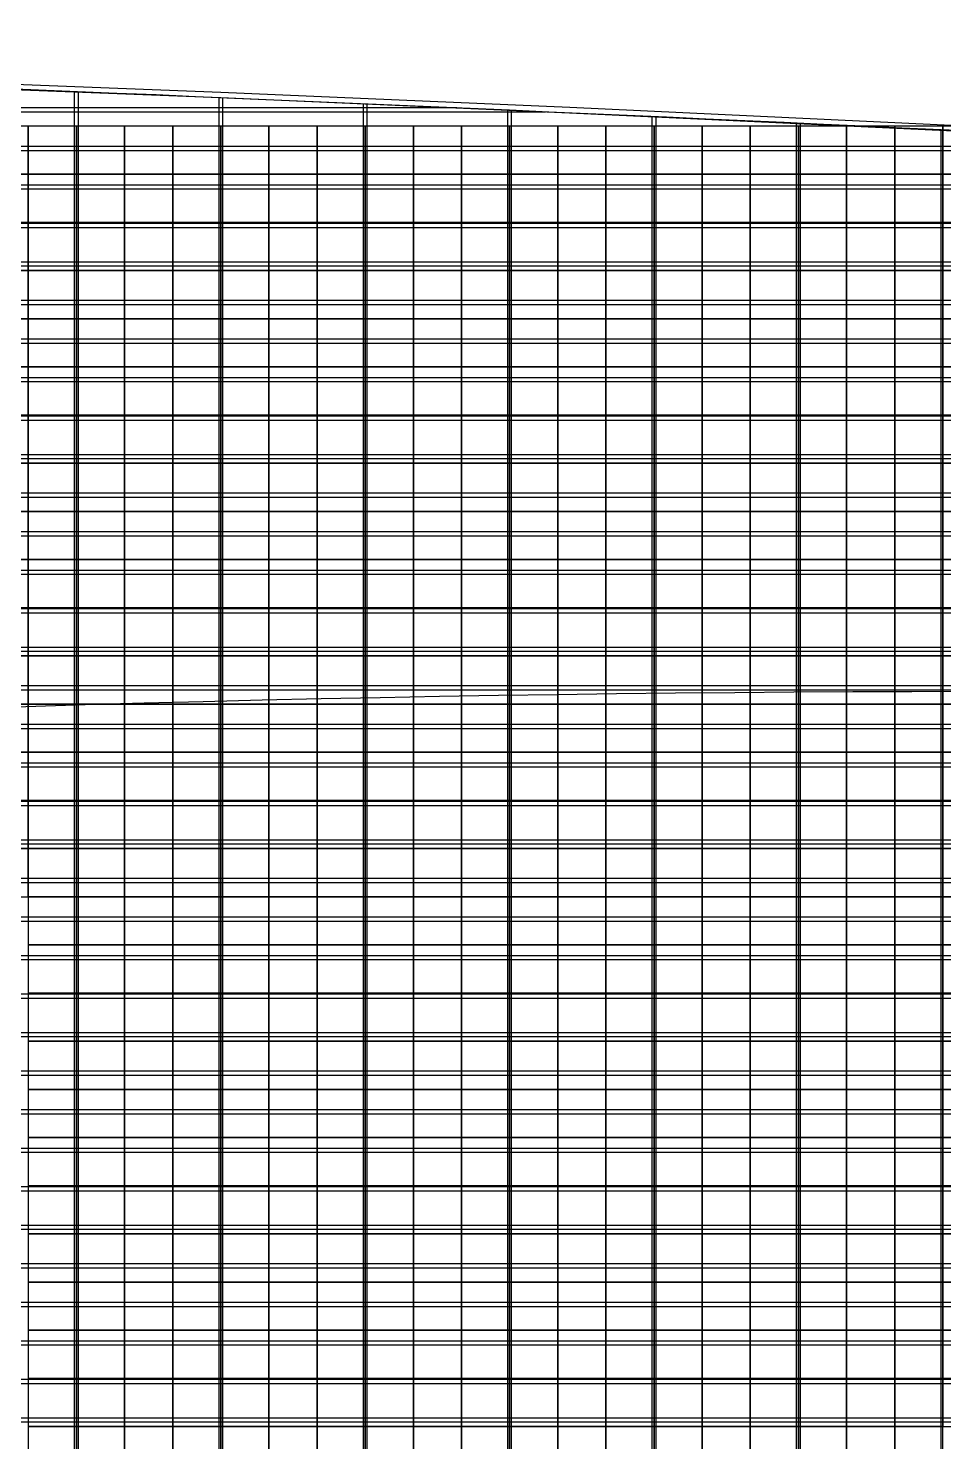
# Model space of a CAD drawing. Extents: x -31693 to 409283, y -98233 to 151957.
# Drawn here: x 26045 to 35554, y 107559 to 122231 of the extents above; entities that cross this region are included whole.
import ezdxf

# ---------------------------------------------------------------- set-up
doc = ezdxf.new("R2010")
doc.units = 0
doc.header["$LTSCALE"] = 1000
doc.header["$MEASUREMENT"] = 0
for name, color, linetype in [('500浮箱', 162, 'Continuous'), ('A-G-VISIBLE', 9, 'Continuous'), ('主龙骨', 4, 'Continuous'), ('边梁（14a槽钢', 3, 'Continuous'), ('龙骨', 10, 'Continuous')]:
    doc.layers.add(name, color=color, linetype=linetype)

# ---------------------------------------------------------------- blocks, each defined once
blk = doc.blocks.new('dasd')
at = {"layer": 'A-G-VISIBLE', "linetype": 'Continuous'}
for centre, radius, start, end in [((-132956.57, 40049.815), 2125.668, 86.604438, 88.01257), ((-132810.855, 41649.249), 512.294, 92.25539, 96.50024)]:
    blk.add_arc(centre, radius, start, end, dxfattribs=at)

msp = doc.modelspace()

# ---------------------------------------------------------------- linework, layer by layer
at = {"layer": '500浮箱', "elevation": 2850}
for points in [[(25545, 120716), (26045, 120716), (26045, 121216), (25545, 121216)], [(26045, 120716), (26545, 120716), (26545, 121216), (26045, 121216)], [(26545, 120716), (27045, 120716), (27045, 121216), (26545, 121216)], [(27045, 120716), (27545, 120716), (27545, 121216), (27045, 121216)], [(27545, 120716), (28045, 120716), (28045, 121216), (27545, 121216)], [(28045, 120716), (28545, 120716), (28545, 121216), (28045, 121216)], [(28545, 120716), (29045, 120716), (29045, 121216), (28545, 121216)], [(29045, 120716), (29545, 120716), (29545, 121216), (29045, 121216)], [(29545, 120716), (30045, 120716), (30045, 121216), (29545, 121216)], [(30045, 120716), (30545, 120716), (30545, 121216), (30045, 121216)], [(30545, 120716), (31045, 120716), (31045, 121216), (30545, 121216)], [(31045, 120716), (31545, 120716), (31545, 121216), (31045, 121216)], [(31545, 120716), (32045, 120716), (32045, 121216), (31545, 121216)], [(32045, 120716), (32545, 120716), (32545, 121216), (32045, 121216)], [(32545, 120716), (33045, 120716), (33045, 121216), (32545, 121216)], [(33045, 120716), (33545, 120716), (33545, 121216), (33045, 121216)], [(33545, 120716), (34045, 120716), (34045, 121216), (33545, 121216)], [(34045, 120716), (34545, 120716), (34545, 121216), (34045, 121216)], [(34545, 120716), (35045, 120716), (35045, 121216), (34545, 121216)], [(35045, 120716), (35545, 120716), (35545, 121216), (35045, 121216)], [(35545, 120716), (36045, 120716), (36045, 121216), (35545, 121216)], [(25545, 120216), (26045, 120216), (26045, 120716), (25545, 120716)], [(26045, 120216), (26545, 120216), (26545, 120716), (26045, 120716)], [(26545, 120216), (27045, 120216), (27045, 120716), (26545, 120716)], [(27045, 120216), (27545, 120216), (27545, 120716), (27045, 120716)], [(27545, 120216), (28045, 120216), (28045, 120716), (27545, 120716)], [(28045, 120216), (28545, 120216), (28545, 120716), (28045, 120716)], [(28545, 120216), (29045, 120216), (29045, 120716), (28545, 120716)], [(29045, 120216), (29545, 120216), (29545, 120716), (29045, 120716)], [(29545, 120216), (30045, 120216), (30045, 120716), (29545, 120716)], [(30045, 120216), (30545, 120216), (30545, 120716), (30045, 120716)], [(30545, 120216), (31045, 120216), (31045, 120716), (30545, 120716)], [(31045, 120216), (31545, 120216), (31545, 120716), (31045, 120716)], [(31545, 120216), (32045, 120216), (32045, 120716), (31545, 120716)], [(32045, 120216), (32545, 120216), (32545, 120716), (32045, 120716)], [(32545, 120216), (33045, 120216), (33045, 120716), (32545, 120716)], [(33045, 120216), (33545, 120216), (33545, 120716), (33045, 120716)], [(33545, 120216), (34045, 120216), (34045, 120716), (33545, 120716)], [(34045, 120216), (34545, 120216), (34545, 120716), (34045, 120716)], [(34545, 120216), (35045, 120216), (35045, 120716), (34545, 120716)], [(35045, 120216), (35545, 120216), (35545, 120716), (35045, 120716)], [(35545, 120216), (36045, 120216), (36045, 120716), (35545, 120716)], [(25545, 119716), (26045, 119716), (26045, 120216), (25545, 120216)], [(26045, 119716), (26545, 119716), (26545, 120216), (26045, 120216)], [(26545, 119716), (27045, 119716), (27045, 120216), (26545, 120216)], [(27045, 119716), (27545, 119716), (27545, 120216), (27045, 120216)], [(27545, 119716), (28045, 119716), (28045, 120216), (27545, 120216)], [(28045, 119716), (28545, 119716), (28545, 120216), (28045, 120216)], [(28545, 119716), (29045, 119716), (29045, 120216), (28545, 120216)], [(29045, 119716), (29545, 119716), (29545, 120216), (29045, 120216)], [(29545, 119716), (30045, 119716), (30045, 120216), (29545, 120216)], [(30045, 119716), (30545, 119716), (30545, 120216), (30045, 120216)], [(30545, 119716), (31045, 119716), (31045, 120216), (30545, 120216)], [(31045, 119716), (31545, 119716), (31545, 120216), (31045, 120216)], [(31545, 119716), (32045, 119716), (32045, 120216), (31545, 120216)], [(32045, 119716), (32545, 119716), (32545, 120216), (32045, 120216)], [(32545, 119716), (33045, 119716), (33045, 120216), (32545, 120216)], [(33045, 119716), (33545, 119716), (33545, 120216), (33045, 120216)], [(33545, 119716), (34045, 119716), (34045, 120216), (33545, 120216)], [(34045, 119716), (34545, 119716), (34545, 120216), (34045, 120216)], [(34545, 119716), (35045, 119716), (35045, 120216), (34545, 120216)], [(35045, 119716), (35545, 119716), (35545, 120216), (35045, 120216)], [(35545, 119716), (36045, 119716), (36045, 120216), (35545, 120216)], [(25545, 119216), (26045, 119216), (26045, 119716), (25545, 119716)], [(26045, 119216), (26545, 119216), (26545, 119716), (26045, 119716)], [(26545, 119216), (27045, 119216), (27045, 119716), (26545, 119716)], [(27045, 119216), (27545, 119216), (27545, 119716), (27045, 119716)], [(27545, 119216), (28045, 119216), (28045, 119716), (27545, 119716)], [(28045, 119216), (28545, 119216), (28545, 119716), (28045, 119716)], [(28545, 119216), (29045, 119216), (29045, 119716), (28545, 119716)], [(29045, 119216), (29545, 119216), (29545, 119716), (29045, 119716)], [(29545, 119216), (30045, 119216), (30045, 119716), (29545, 119716)], [(30045, 119216), (30545, 119216), (30545, 119716), (30045, 119716)], [(30545, 119216), (31045, 119216), (31045, 119716), (30545, 119716)], [(31045, 119216), (31545, 119216), (31545, 119716), (31045, 119716)], [(31545, 119216), (32045, 119216), (32045, 119716), (31545, 119716)], [(32045, 119216), (32545, 119216), (32545, 119716), (32045, 119716)], [(32545, 119216), (33045, 119216), (33045, 119716), (32545, 119716)], [(33045, 119216), (33545, 119216), (33545, 119716), (33045, 119716)], [(33545, 119216), (34045, 119216), (34045, 119716), (33545, 119716)], [(34045, 119216), (34545, 119216), (34545, 119716), (34045, 119716)], [(34545, 119216), (35045, 119216), (35045, 119716), (34545, 119716)], [(35045, 119216), (35545, 119216), (35545, 119716), (35045, 119716)], [(35545, 119216), (36045, 119216), (36045, 119716), (35545, 119716)], [(25545, 118716), (26045, 118716), (26045, 119216), (25545, 119216)], [(26045, 118716), (26545, 118716), (26545, 119216), (26045, 119216)], [(26545, 118716), (27045, 118716), (27045, 119216), (26545, 119216)], [(27045, 118716), (27545, 118716), (27545, 119216), (27045, 119216)], [(27545, 118716), (28045, 118716), (28045, 119216), (27545, 119216)], [(28045, 118716), (28545, 118716), (28545, 119216), (28045, 119216)], [(28545, 118716), (29045, 118716), (29045, 119216), (28545, 119216)], [(29045, 118716), (29545, 118716), (29545, 119216), (29045, 119216)], [(29545, 118716), (30045, 118716), (30045, 119216), (29545, 119216)], [(30045, 118716), (30545, 118716), (30545, 119216), (30045, 119216)], [(30545, 118716), (31045, 118716), (31045, 119216), (30545, 119216)], [(31045, 118716), (31545, 118716), (31545, 119216), (31045, 119216)], [(31545, 118716), (32045, 118716), (32045, 119216), (31545, 119216)], [(32045, 118716), (32545, 118716), (32545, 119216), (32045, 119216)], [(32545, 118716), (33045, 118716), (33045, 119216), (32545, 119216)], [(33045, 118716), (33545, 118716), (33545, 119216), (33045, 119216)], [(33545, 118716), (34045, 118716), (34045, 119216), (33545, 119216)], [(34045, 118716), (34545, 118716), (34545, 119216), (34045, 119216)], [(34545, 118716), (35045, 118716), (35045, 119216), (34545, 119216)], [(35045, 118716), (35545, 118716), (35545, 119216), (35045, 119216)], [(35545, 118716), (36045, 118716), (36045, 119216), (35545, 119216)], [(25545, 118216), (26045, 118216), (26045, 118716), (25545, 118716)], [(26045, 118216), (26545, 118216), (26545, 118716), (26045, 118716)], [(26545, 118216), (27045, 118216), (27045, 118716), (26545, 118716)], [(27045, 118216), (27545, 118216), (27545, 118716), (27045, 118716)], [(27545, 118216), (28045, 118216), (28045, 118716), (27545, 118716)], [(28045, 118216), (28545, 118216), (28545, 118716), (28045, 118716)], [(28545, 118216), (29045, 118216), (29045, 118716), (28545, 118716)], [(29045, 118216), (29545, 118216), (29545, 118716), (29045, 118716)], [(29545, 118216), (30045, 118216), (30045, 118716), (29545, 118716)], [(30045, 118216), (30545, 118216), (30545, 118716), (30045, 118716)], [(30545, 118216), (31045, 118216), (31045, 118716), (30545, 118716)], [(31045, 118216), (31545, 118216), (31545, 118716), (31045, 118716)], [(31545, 118216), (32045, 118216), (32045, 118716), (31545, 118716)], [(32045, 118216), (32545, 118216), (32545, 118716), (32045, 118716)], [(32545, 118216), (33045, 118216), (33045, 118716), (32545, 118716)], [(33045, 118216), (33545, 118216), (33545, 118716), (33045, 118716)], [(33545, 118216), (34045, 118216), (34045, 118716), (33545, 118716)], [(34045, 118216), (34545, 118216), (34545, 118716), (34045, 118716)], [(34545, 118216), (35045, 118216), (35045, 118716), (34545, 118716)], [(35045, 118216), (35545, 118216), (35545, 118716), (35045, 118716)], [(35545, 118216), (36045, 118216), (36045, 118716), (35545, 118716)], [(25545, 117716), (26045, 117716), (26045, 118216), (25545, 118216)], [(26045, 117716), (26545, 117716), (26545, 118216), (26045, 118216)], [(26545, 117716), (27045, 117716), (27045, 118216), (26545, 118216)], [(27045, 117716), (27545, 117716), (27545, 118216), (27045, 118216)], [(27545, 117716), (28045, 117716), (28045, 118216), (27545, 118216)], [(28045, 117716), (28545, 117716), (28545, 118216), (28045, 118216)], [(28545, 117716), (29045, 117716), (29045, 118216), (28545, 118216)], [(29045, 117716), (29545, 117716), (29545, 118216), (29045, 118216)], [(29545, 117716), (30045, 117716), (30045, 118216), (29545, 118216)], [(30045, 117716), (30545, 117716), (30545, 118216), (30045, 118216)], [(30545, 117716), (31045, 117716), (31045, 118216), (30545, 118216)], [(31045, 117716), (31545, 117716), (31545, 118216), (31045, 118216)], [(31545, 117716), (32045, 117716), (32045, 118216), (31545, 118216)], [(32045, 117716), (32545, 117716), (32545, 118216), (32045, 118216)], [(32545, 117716), (33045, 117716), (33045, 118216), (32545, 118216)], [(33045, 117716), (33545, 117716), (33545, 118216), (33045, 118216)], [(33545, 117716), (34045, 117716), (34045, 118216), (33545, 118216)], [(34045, 117716), (34545, 117716), (34545, 118216), (34045, 118216)], [(34545, 117716), (35045, 117716), (35045, 118216), (34545, 118216)], [(35045, 117716), (35545, 117716), (35545, 118216), (35045, 118216)], [(35545, 117716), (36045, 117716), (36045, 118216), (35545, 118216)], [(25545, 117216), (26045, 117216), (26045, 117716), (25545, 117716)], [(26045, 117216), (26545, 117216), (26545, 117716), (26045, 117716)], [(26545, 117216), (27045, 117216), (27045, 117716), (26545, 117716)], [(27045, 117216), (27545, 117216), (27545, 117716), (27045, 117716)], [(27545, 117216), (28045, 117216), (28045, 117716), (27545, 117716)], [(28045, 117216), (28545, 117216), (28545, 117716), (28045, 117716)], [(28545, 117216), (29045, 117216), (29045, 117716), (28545, 117716)], [(29045, 117216), (29545, 117216), (29545, 117716), (29045, 117716)], [(29545, 117216), (30045, 117216), (30045, 117716), (29545, 117716)], [(30045, 117216), (30545, 117216), (30545, 117716), (30045, 117716)], [(30545, 117216), (31045, 117216), (31045, 117716), (30545, 117716)], [(31045, 117216), (31545, 117216), (31545, 117716), (31045, 117716)], [(31545, 117216), (32045, 117216), (32045, 117716), (31545, 117716)], [(32045, 117216), (32545, 117216), (32545, 117716), (32045, 117716)], [(32545, 117216), (33045, 117216), (33045, 117716), (32545, 117716)], [(33045, 117216), (33545, 117216), (33545, 117716), (33045, 117716)], [(33545, 117216), (34045, 117216), (34045, 117716), (33545, 117716)], [(34045, 117216), (34545, 117216), (34545, 117716), (34045, 117716)], [(34545, 117216), (35045, 117216), (35045, 117716), (34545, 117716)], [(35045, 117216), (35545, 117216), (35545, 117716), (35045, 117716)], [(35545, 117216), (36045, 117216), (36045, 117716), (35545, 117716)], [(25545, 116716), (26045, 116716), (26045, 117216), (25545, 117216)], [(26045, 116716), (26545, 116716), (26545, 117216), (26045, 117216)], [(26545, 116716), (27045, 116716), (27045, 117216), (26545, 117216)], [(27045, 116716), (27545, 116716), (27545, 117216), (27045, 117216)], [(27545, 116716), (28045, 116716), (28045, 117216), (27545, 117216)], [(28045, 116716), (28545, 116716), (28545, 117216), (28045, 117216)], [(28545, 116716), (29045, 116716), (29045, 117216), (28545, 117216)], [(29045, 116716), (29545, 116716), (29545, 117216), (29045, 117216)], [(29545, 116716), (30045, 116716), (30045, 117216), (29545, 117216)], [(30045, 116716), (30545, 116716), (30545, 117216), (30045, 117216)], [(30545, 116716), (31045, 116716), (31045, 117216), (30545, 117216)], [(31045, 116716), (31545, 116716), (31545, 117216), (31045, 117216)], [(31545, 116716), (32045, 116716), (32045, 117216), (31545, 117216)], [(32045, 116716), (32545, 116716), (32545, 117216), (32045, 117216)], [(32545, 116716), (33045, 116716), (33045, 117216), (32545, 117216)], [(33045, 116716), (33545, 116716), (33545, 117216), (33045, 117216)], [(33545, 116716), (34045, 116716), (34045, 117216), (33545, 117216)], [(34045, 116716), (34545, 116716), (34545, 117216), (34045, 117216)], [(34545, 116716), (35045, 116716), (35045, 117216), (34545, 117216)], [(35045, 116716), (35545, 116716), (35545, 117216), (35045, 117216)], [(35545, 116716), (36045, 116716), (36045, 117216), (35545, 117216)], [(25545, 116216), (26045, 116216), (26045, 116716), (25545, 116716)], [(26045, 116216), (26545, 116216), (26545, 116716), (26045, 116716)], [(26545, 116216), (27045, 116216), (27045, 116716), (26545, 116716)], [(27045, 116216), (27545, 116216), (27545, 116716), (27045, 116716)], [(27545, 116216), (28045, 116216), (28045, 116716), (27545, 116716)], [(28045, 116216), (28545, 116216), (28545, 116716), (28045, 116716)], [(28545, 116216), (29045, 116216), (29045, 116716), (28545, 116716)], [(29045, 116216), (29545, 116216), (29545, 116716), (29045, 116716)], [(29545, 116216), (30045, 116216), (30045, 116716), (29545, 116716)], [(30045, 116216), (30545, 116216), (30545, 116716), (30045, 116716)], [(30545, 116216), (31045, 116216), (31045, 116716), (30545, 116716)], [(31045, 116216), (31545, 116216), (31545, 116716), (31045, 116716)], [(31545, 116216), (32045, 116216), (32045, 116716), (31545, 116716)], [(32045, 116216), (32545, 116216), (32545, 116716), (32045, 116716)], [(32545, 116216), (33045, 116216), (33045, 116716), (32545, 116716)], [(33045, 116216), (33545, 116216), (33545, 116716), (33045, 116716)], [(33545, 116216), (34045, 116216), (34045, 116716), (33545, 116716)], [(34045, 116216), (34545, 116216), (34545, 116716), (34045, 116716)], [(34545, 116216), (35045, 116216), (35045, 116716), (34545, 116716)], [(35045, 116216), (35545, 116216), (35545, 116716), (35045, 116716)], [(35545, 116216), (36045, 116216), (36045, 116716), (35545, 116716)], [(25545, 115716), (26045, 115716), (26045, 116216), (25545, 116216)], [(26045, 115716), (26545, 115716), (26545, 116216), (26045, 116216)], [(26545, 115716), (27045, 115716), (27045, 116216), (26545, 116216)], [(27045, 115716), (27545, 115716), (27545, 116216), (27045, 116216)], [(27545, 115716), (28045, 115716), (28045, 116216), (27545, 116216)], [(28045, 115716), (28545, 115716), (28545, 116216), (28045, 116216)], [(28545, 115716), (29045, 115716), (29045, 116216), (28545, 116216)], [(29045, 115716), (29545, 115716), (29545, 116216), (29045, 116216)], [(29545, 115716), (30045, 115716), (30045, 116216), (29545, 116216)], [(30045, 115716), (30545, 115716), (30545, 116216), (30045, 116216)], [(30545, 115716), (31045, 115716), (31045, 116216), (30545, 116216)], [(31045, 115716), (31545, 115716), (31545, 116216), (31045, 116216)], [(31545, 115716), (32045, 115716), (32045, 116216), (31545, 116216)], [(32045, 115716), (32545, 115716), (32545, 116216), (32045, 116216)], [(32545, 115716), (33045, 115716), (33045, 116216), (32545, 116216)], [(33045, 115716), (33545, 115716), (33545, 116216), (33045, 116216)], [(33545, 115716), (34045, 115716), (34045, 116216), (33545, 116216)], [(34045, 115716), (34545, 115716), (34545, 116216), (34045, 116216)], [(34545, 115716), (35045, 115716), (35045, 116216), (34545, 116216)], [(35045, 115716), (35545, 115716), (35545, 116216), (35045, 116216)], [(35545, 115716), (36045, 115716), (36045, 116216), (35545, 116216)], [(25545, 115216), (26045, 115216), (26045, 115716), (25545, 115716)], [(26045, 115216), (26545, 115216), (26545, 115716), (26045, 115716)], [(26545, 115216), (27045, 115216), (27045, 115716), (26545, 115716)], [(27045, 115216), (27545, 115216), (27545, 115716), (27045, 115716)], [(27545, 115216), (28045, 115216), (28045, 115716), (27545, 115716)], [(28045, 115216), (28545, 115216), (28545, 115716), (28045, 115716)], [(28545, 115216), (29045, 115216), (29045, 115716), (28545, 115716)], [(29045, 115216), (29545, 115216), (29545, 115716), (29045, 115716)], [(29545, 115216), (30045, 115216), (30045, 115716), (29545, 115716)], [(30045, 115216), (30545, 115216), (30545, 115716), (30045, 115716)], [(30545, 115216), (31045, 115216), (31045, 115716), (30545, 115716)], [(31045, 115216), (31545, 115216), (31545, 115716), (31045, 115716)], [(31545, 115216), (32045, 115216), (32045, 115716), (31545, 115716)], [(32045, 115216), (32545, 115216), (32545, 115716), (32045, 115716)], [(32545, 115216), (33045, 115216), (33045, 115716), (32545, 115716)], [(33045, 115216), (33545, 115216), (33545, 115716), (33045, 115716)], [(33545, 115216), (34045, 115216), (34045, 115716), (33545, 115716)], [(34045, 115216), (34545, 115216), (34545, 115716), (34045, 115716)], [(34545, 115216), (35045, 115216), (35045, 115716), (34545, 115716)], [(35045, 115216), (35545, 115216), (35545, 115716), (35045, 115716)], [(35545, 115216), (36045, 115216), (36045, 115716), (35545, 115716)], [(25545, 114716), (26045, 114716), (26045, 115216), (25545, 115216)], [(26045, 114716), (26545, 114716), (26545, 115216), (26045, 115216)], [(26545, 114716), (27045, 114716), (27045, 115216), (26545, 115216)], [(27045, 114716), (27545, 114716), (27545, 115216), (27045, 115216)], [(27545, 114716), (28045, 114716), (28045, 115216), (27545, 115216)], [(28045, 114716), (28545, 114716), (28545, 115216), (28045, 115216)], [(28545, 114716), (29045, 114716), (29045, 115216), (28545, 115216)], [(29045, 114716), (29545, 114716), (29545, 115216), (29045, 115216)], [(29545, 114716), (30045, 114716), (30045, 115216), (29545, 115216)], [(30045, 114716), (30545, 114716), (30545, 115216), (30045, 115216)], [(30545, 114716), (31045, 114716), (31045, 115216), (30545, 115216)], [(31045, 114716), (31545, 114716), (31545, 115216), (31045, 115216)], [(31545, 114716), (32045, 114716), (32045, 115216), (31545, 115216)], [(32045, 114716), (32545, 114716), (32545, 115216), (32045, 115216)], [(32545, 114716), (33045, 114716), (33045, 115216), (32545, 115216)], [(33045, 114716), (33545, 114716), (33545, 115216), (33045, 115216)], [(33545, 114716), (34045, 114716), (34045, 115216), (33545, 115216)], [(34045, 114716), (34545, 114716), (34545, 115216), (34045, 115216)], [(34545, 114716), (35045, 114716), (35045, 115216), (34545, 115216)], [(35045, 114716), (35545, 114716), (35545, 115216), (35045, 115216)], [(35545, 114716), (36045, 114716), (36045, 115216), (35545, 115216)], [(25545, 114216), (26045, 114216), (26045, 114716), (25545, 114716)], [(26045, 114216), (26545, 114216), (26545, 114716), (26045, 114716)], [(26545, 114216), (27045, 114216), (27045, 114716), (26545, 114716)], [(27045, 114216), (27545, 114216), (27545, 114716), (27045, 114716)], [(27545, 114216), (28045, 114216), (28045, 114716), (27545, 114716)], [(28045, 114216), (28545, 114216), (28545, 114716), (28045, 114716)], [(28545, 114216), (29045, 114216), (29045, 114716), (28545, 114716)], [(29045, 114216), (29545, 114216), (29545, 114716), (29045, 114716)], [(29545, 114216), (30045, 114216), (30045, 114716), (29545, 114716)], [(30045, 114216), (30545, 114216), (30545, 114716), (30045, 114716)], [(30545, 114216), (31045, 114216), (31045, 114716), (30545, 114716)], [(31045, 114216), (31545, 114216), (31545, 114716), (31045, 114716)], [(31545, 114216), (32045, 114216), (32045, 114716), (31545, 114716)], [(32045, 114216), (32545, 114216), (32545, 114716), (32045, 114716)], [(32545, 114216), (33045, 114216), (33045, 114716), (32545, 114716)], [(33045, 114216), (33545, 114216), (33545, 114716), (33045, 114716)], [(33545, 114216), (34045, 114216), (34045, 114716), (33545, 114716)], [(34045, 114216), (34545, 114216), (34545, 114716), (34045, 114716)], [(34545, 114216), (35045, 114216), (35045, 114716), (34545, 114716)], [(35045, 114216), (35545, 114216), (35545, 114716), (35045, 114716)], [(35545, 114216), (36045, 114216), (36045, 114716), (35545, 114716)], [(25545, 113716), (26045, 113716), (26045, 114216), (25545, 114216)], [(26045, 113716), (26545, 113716), (26545, 114216), (26045, 114216)], [(26545, 113716), (27045, 113716), (27045, 114216), (26545, 114216)], [(27045, 113716), (27545, 113716), (27545, 114216), (27045, 114216)], [(27545, 113716), (28045, 113716), (28045, 114216), (27545, 114216)], [(28045, 113716), (28545, 113716), (28545, 114216), (28045, 114216)], [(28545, 113716), (29045, 113716), (29045, 114216), (28545, 114216)], [(29045, 113716), (29545, 113716), (29545, 114216), (29045, 114216)], [(29545, 113716), (30045, 113716), (30045, 114216), (29545, 114216)], [(30045, 113716), (30545, 113716), (30545, 114216), (30045, 114216)], [(30545, 113716), (31045, 113716), (31045, 114216), (30545, 114216)], [(31045, 113716), (31545, 113716), (31545, 114216), (31045, 114216)], [(31545, 113716), (32045, 113716), (32045, 114216), (31545, 114216)], [(32045, 113716), (32545, 113716), (32545, 114216), (32045, 114216)], [(32545, 113716), (33045, 113716), (33045, 114216), (32545, 114216)], [(33045, 113716), (33545, 113716), (33545, 114216), (33045, 114216)], [(33545, 113716), (34045, 113716), (34045, 114216), (33545, 114216)], [(34045, 113716), (34545, 113716), (34545, 114216), (34045, 114216)], [(34545, 113716), (35045, 113716), (35045, 114216), (34545, 114216)], [(35045, 113716), (35545, 113716), (35545, 114216), (35045, 114216)], [(35545, 113716), (36045, 113716), (36045, 114216), (35545, 114216)], [(25545, 113216), (26045, 113216), (26045, 113716), (25545, 113716)], [(26045, 113216), (26545, 113216), (26545, 113716), (26045, 113716)], [(26545, 113216), (27045, 113216), (27045, 113716), (26545, 113716)], [(27045, 113216), (27545, 113216), (27545, 113716), (27045, 113716)], [(27545, 113216), (28045, 113216), (28045, 113716), (27545, 113716)], [(28045, 113216), (28545, 113216), (28545, 113716), (28045, 113716)], [(28545, 113216), (29045, 113216), (29045, 113716), (28545, 113716)], [(29045, 113216), (29545, 113216), (29545, 113716), (29045, 113716)], [(29545, 113216), (30045, 113216), (30045, 113716), (29545, 113716)], [(30045, 113216), (30545, 113216), (30545, 113716), (30045, 113716)], [(30545, 113216), (31045, 113216), (31045, 113716), (30545, 113716)], [(31045, 113216), (31545, 113216), (31545, 113716), (31045, 113716)], [(31545, 113216), (32045, 113216), (32045, 113716), (31545, 113716)], [(32045, 113216), (32545, 113216), (32545, 113716), (32045, 113716)], [(32545, 113216), (33045, 113216), (33045, 113716), (32545, 113716)], [(33045, 113216), (33545, 113216), (33545, 113716), (33045, 113716)], [(33545, 113216), (34045, 113216), (34045, 113716), (33545, 113716)], [(34045, 113216), (34545, 113216), (34545, 113716), (34045, 113716)], [(34545, 113216), (35045, 113216), (35045, 113716), (34545, 113716)], [(35045, 113216), (35545, 113216), (35545, 113716), (35045, 113716)], [(35545, 113216), (36045, 113216), (36045, 113716), (35545, 113716)], [(26045, 112716), (26545, 112716), (26545, 113216), (26045, 113216)], [(26545, 112716), (27045, 112716), (27045, 113216), (26545, 113216)], [(27045, 112716), (27545, 112716), (27545, 113216), (27045, 113216)], [(27545, 112716), (28045, 112716), (28045, 113216), (27545, 113216)], [(28045, 112716), (28545, 112716), (28545, 113216), (28045, 113216)], [(28545, 112716), (29045, 112716), (29045, 113216), (28545, 113216)], [(29045, 112716), (29545, 112716), (29545, 113216), (29045, 113216)], [(29545, 112716), (30045, 112716), (30045, 113216), (29545, 113216)], [(30045, 112716), (30545, 112716), (30545, 113216), (30045, 113216)], [(30545, 112716), (31045, 112716), (31045, 113216), (30545, 113216)], [(31045, 112716), (31545, 112716), (31545, 113216), (31045, 113216)], [(31545, 112716), (32045, 112716), (32045, 113216), (31545, 113216)], [(32045, 112716), (32545, 112716), (32545, 113216), (32045, 113216)], [(32545, 112716), (33045, 112716), (33045, 113216), (32545, 113216)], [(33045, 112716), (33545, 112716), (33545, 113216), (33045, 113216)], [(33545, 112716), (34045, 112716), (34045, 113216), (33545, 113216)], [(34045, 112716), (34545, 112716), (34545, 113216), (34045, 113216)], [(34545, 112716), (35045, 112716), (35045, 113216), (34545, 113216)], [(35045, 112716), (35545, 112716), (35545, 113216), (35045, 113216)], [(35545, 112716), (36045, 112716), (36045, 113216), (35545, 113216)], [(26045, 112216), (26545, 112216), (26545, 112716), (26045, 112716)], [(26545, 112216), (27045, 112216), (27045, 112716), (26545, 112716)], [(27045, 112216), (27545, 112216), (27545, 112716), (27045, 112716)], [(27545, 112216), (28045, 112216), (28045, 112716), (27545, 112716)], [(28045, 112216), (28545, 112216), (28545, 112716), (28045, 112716)], [(28545, 112216), (29045, 112216), (29045, 112716), (28545, 112716)], [(29045, 112216), (29545, 112216), (29545, 112716), (29045, 112716)], [(29545, 112216), (30045, 112216), (30045, 112716), (29545, 112716)], [(30045, 112216), (30545, 112216), (30545, 112716), (30045, 112716)], [(30545, 112216), (31045, 112216), (31045, 112716), (30545, 112716)], [(31045, 112216), (31545, 112216), (31545, 112716), (31045, 112716)], [(31545, 112216), (32045, 112216), (32045, 112716), (31545, 112716)], [(32045, 112216), (32545, 112216), (32545, 112716), (32045, 112716)], [(32545, 112216), (33045, 112216), (33045, 112716), (32545, 112716)], [(33045, 112216), (33545, 112216), (33545, 112716), (33045, 112716)], [(33545, 112216), (34045, 112216), (34045, 112716), (33545, 112716)], [(34045, 112216), (34545, 112216), (34545, 112716), (34045, 112716)], [(34545, 112216), (35045, 112216), (35045, 112716), (34545, 112716)], [(35045, 112216), (35545, 112216), (35545, 112716), (35045, 112716)], [(35545, 112216), (36045, 112216), (36045, 112716), (35545, 112716)], [(26045, 111716), (26545, 111716), (26545, 112216), (26045, 112216)], [(26545, 111716), (27045, 111716), (27045, 112216), (26545, 112216)], [(27045, 111716), (27545, 111716), (27545, 112216), (27045, 112216)], [(27545, 111716), (28045, 111716), (28045, 112216), (27545, 112216)], [(28045, 111716), (28545, 111716), (28545, 112216), (28045, 112216)], [(28545, 111716), (29045, 111716), (29045, 112216), (28545, 112216)], [(29045, 111716), (29545, 111716), (29545, 112216), (29045, 112216)], [(29545, 111716), (30045, 111716), (30045, 112216), (29545, 112216)], [(30045, 111716), (30545, 111716), (30545, 112216), (30045, 112216)], [(30545, 111716), (31045, 111716), (31045, 112216), (30545, 112216)], [(31045, 111716), (31545, 111716), (31545, 112216), (31045, 112216)], [(31545, 111716), (32045, 111716), (32045, 112216), (31545, 112216)], [(32045, 111716), (32545, 111716), (32545, 112216), (32045, 112216)], [(32545, 111716), (33045, 111716), (33045, 112216), (32545, 112216)], [(33045, 111716), (33545, 111716), (33545, 112216), (33045, 112216)], [(33545, 111716), (34045, 111716), (34045, 112216), (33545, 112216)], [(34045, 111716), (34545, 111716), (34545, 112216), (34045, 112216)], [(34545, 111716), (35045, 111716), (35045, 112216), (34545, 112216)], [(35045, 111716), (35545, 111716), (35545, 112216), (35045, 112216)], [(35545, 111716), (36045, 111716), (36045, 112216), (35545, 112216)], [(26045, 111216), (26545, 111216), (26545, 111716), (26045, 111716)], [(26545, 111216), (27045, 111216), (27045, 111716), (26545, 111716)], [(27045, 111216), (27545, 111216), (27545, 111716), (27045, 111716)], [(27545, 111216), (28045, 111216), (28045, 111716), (27545, 111716)], [(28045, 111216), (28545, 111216), (28545, 111716), (28045, 111716)], [(28545, 111216), (29045, 111216), (29045, 111716), (28545, 111716)], [(29045, 111216), (29545, 111216), (29545, 111716), (29045, 111716)], [(29545, 111216), (30045, 111216), (30045, 111716), (29545, 111716)], [(30045, 111216), (30545, 111216), (30545, 111716), (30045, 111716)], [(30545, 111216), (31045, 111216), (31045, 111716), (30545, 111716)], [(31045, 111216), (31545, 111216), (31545, 111716), (31045, 111716)], [(31545, 111216), (32045, 111216), (32045, 111716), (31545, 111716)], [(32045, 111216), (32545, 111216), (32545, 111716), (32045, 111716)], [(32545, 111216), (33045, 111216), (33045, 111716), (32545, 111716)], [(33045, 111216), (33545, 111216), (33545, 111716), (33045, 111716)], [(33545, 111216), (34045, 111216), (34045, 111716), (33545, 111716)], [(34045, 111216), (34545, 111216), (34545, 111716), (34045, 111716)], [(34545, 111216), (35045, 111216), (35045, 111716), (34545, 111716)], [(35045, 111216), (35545, 111216), (35545, 111716), (35045, 111716)], [(35545, 111216), (36045, 111216), (36045, 111716), (35545, 111716)], [(26045, 110716), (26545, 110716), (26545, 111216), (26045, 111216)], [(26545, 110716), (27045, 110716), (27045, 111216), (26545, 111216)], [(27045, 110716), (27545, 110716), (27545, 111216), (27045, 111216)], [(27545, 110716), (28045, 110716), (28045, 111216), (27545, 111216)], [(28045, 110716), (28545, 110716), (28545, 111216), (28045, 111216)], [(28545, 110716), (29045, 110716), (29045, 111216), (28545, 111216)], [(29045, 110716), (29545, 110716), (29545, 111216), (29045, 111216)], [(29545, 110716), (30045, 110716), (30045, 111216), (29545, 111216)], [(30045, 110716), (30545, 110716), (30545, 111216), (30045, 111216)], [(30545, 110716), (31045, 110716), (31045, 111216), (30545, 111216)], [(31045, 110716), (31545, 110716), (31545, 111216), (31045, 111216)], [(31545, 110716), (32045, 110716), (32045, 111216), (31545, 111216)], [(32045, 110716), (32545, 110716), (32545, 111216), (32045, 111216)], [(32545, 110716), (33045, 110716), (33045, 111216), (32545, 111216)], [(33045, 110716), (33545, 110716), (33545, 111216), (33045, 111216)], [(33545, 110716), (34045, 110716), (34045, 111216), (33545, 111216)], [(34045, 110716), (34545, 110716), (34545, 111216), (34045, 111216)], [(34545, 110716), (35045, 110716), (35045, 111216), (34545, 111216)], [(35045, 110716), (35545, 110716), (35545, 111216), (35045, 111216)], [(35545, 110716), (36045, 110716), (36045, 111216), (35545, 111216)], [(26045, 110216), (26545, 110216), (26545, 110716), (26045, 110716)], [(26545, 110216), (27045, 110216), (27045, 110716), (26545, 110716)], [(27045, 110216), (27545, 110216), (27545, 110716), (27045, 110716)], [(27545, 110216), (28045, 110216), (28045, 110716), (27545, 110716)], [(28045, 110216), (28545, 110216), (28545, 110716), (28045, 110716)], [(28545, 110216), (29045, 110216), (29045, 110716), (28545, 110716)], [(29045, 110216), (29545, 110216), (29545, 110716), (29045, 110716)], [(29545, 110216), (30045, 110216), (30045, 110716), (29545, 110716)], [(30045, 110216), (30545, 110216), (30545, 110716), (30045, 110716)], [(30545, 110216), (31045, 110216), (31045, 110716), (30545, 110716)], [(31045, 110216), (31545, 110216), (31545, 110716), (31045, 110716)], [(31545, 110216), (32045, 110216), (32045, 110716), (31545, 110716)], [(32045, 110216), (32545, 110216), (32545, 110716), (32045, 110716)], [(32545, 110216), (33045, 110216), (33045, 110716), (32545, 110716)], [(33045, 110216), (33545, 110216), (33545, 110716), (33045, 110716)], [(33545, 110216), (34045, 110216), (34045, 110716), (33545, 110716)], [(34045, 110216), (34545, 110216), (34545, 110716), (34045, 110716)], [(34545, 110216), (35045, 110216), (35045, 110716), (34545, 110716)], [(35045, 110216), (35545, 110216), (35545, 110716), (35045, 110716)], [(35545, 110216), (36045, 110216), (36045, 110716), (35545, 110716)], [(26045, 109716), (26545, 109716), (26545, 110216), (26045, 110216)], [(26545, 109716), (27045, 109716), (27045, 110216), (26545, 110216)], [(27045, 109716), (27545, 109716), (27545, 110216), (27045, 110216)], [(27545, 109716), (28045, 109716), (28045, 110216), (27545, 110216)], [(28045, 109716), (28545, 109716), (28545, 110216), (28045, 110216)], [(28545, 109716), (29045, 109716), (29045, 110216), (28545, 110216)], [(29045, 109716), (29545, 109716), (29545, 110216), (29045, 110216)], [(29545, 109716), (30045, 109716), (30045, 110216), (29545, 110216)], [(30045, 109716), (30545, 109716), (30545, 110216), (30045, 110216)], [(30545, 109716), (31045, 109716), (31045, 110216), (30545, 110216)], [(31045, 109716), (31545, 109716), (31545, 110216), (31045, 110216)], [(31545, 109716), (32045, 109716), (32045, 110216), (31545, 110216)], [(32045, 109716), (32545, 109716), (32545, 110216), (32045, 110216)], [(32545, 109716), (33045, 109716), (33045, 110216), (32545, 110216)], [(33045, 109716), (33545, 109716), (33545, 110216), (33045, 110216)], [(33545, 109716), (34045, 109716), (34045, 110216), (33545, 110216)], [(34045, 109716), (34545, 109716), (34545, 110216), (34045, 110216)], [(34545, 109716), (35045, 109716), (35045, 110216), (34545, 110216)], [(35045, 109716), (35545, 109716), (35545, 110216), (35045, 110216)], [(35545, 109716), (36045, 109716), (36045, 110216), (35545, 110216)], [(26045, 109216), (26545, 109216), (26545, 109716), (26045, 109716)], [(26545, 109216), (27045, 109216), (27045, 109716), (26545, 109716)], [(27045, 109216), (27545, 109216), (27545, 109716), (27045, 109716)], [(27545, 109216), (28045, 109216), (28045, 109716), (27545, 109716)], [(28045, 109216), (28545, 109216), (28545, 109716), (28045, 109716)], [(28545, 109216), (29045, 109216), (29045, 109716), (28545, 109716)], [(29045, 109216), (29545, 109216), (29545, 109716), (29045, 109716)], [(29545, 109216), (30045, 109216), (30045, 109716), (29545, 109716)], [(30045, 109216), (30545, 109216), (30545, 109716), (30045, 109716)], [(30545, 109216), (31045, 109216), (31045, 109716), (30545, 109716)], [(31045, 109216), (31545, 109216), (31545, 109716), (31045, 109716)], [(31545, 109216), (32045, 109216), (32045, 109716), (31545, 109716)], [(32045, 109216), (32545, 109216), (32545, 109716), (32045, 109716)], [(32545, 109216), (33045, 109216), (33045, 109716), (32545, 109716)], [(33045, 109216), (33545, 109216), (33545, 109716), (33045, 109716)], [(33545, 109216), (34045, 109216), (34045, 109716), (33545, 109716)], [(34045, 109216), (34545, 109216), (34545, 109716), (34045, 109716)], [(34545, 109216), (35045, 109216), (35045, 109716), (34545, 109716)], [(35045, 109216), (35545, 109216), (35545, 109716), (35045, 109716)], [(35545, 109216), (36045, 109216), (36045, 109716), (35545, 109716)], [(26045, 108716), (26545, 108716), (26545, 109216), (26045, 109216)], [(26545, 108716), (27045, 108716), (27045, 109216), (26545, 109216)], [(27045, 108716), (27545, 108716), (27545, 109216), (27045, 109216)], [(27545, 108716), (28045, 108716), (28045, 109216), (27545, 109216)], [(28045, 108716), (28545, 108716), (28545, 109216), (28045, 109216)], [(28545, 108716), (29045, 108716), (29045, 109216), (28545, 109216)], [(29045, 108716), (29545, 108716), (29545, 109216), (29045, 109216)], [(29545, 108716), (30045, 108716), (30045, 109216), (29545, 109216)], [(30045, 108716), (30545, 108716), (30545, 109216), (30045, 109216)], [(30545, 108716), (31045, 108716), (31045, 109216), (30545, 109216)], [(31045, 108716), (31545, 108716), (31545, 109216), (31045, 109216)], [(31545, 108716), (32045, 108716), (32045, 109216), (31545, 109216)], [(32045, 108716), (32545, 108716), (32545, 109216), (32045, 109216)], [(32545, 108716), (33045, 108716), (33045, 109216), (32545, 109216)], [(33045, 108716), (33545, 108716), (33545, 109216), (33045, 109216)], [(33545, 108716), (34045, 108716), (34045, 109216), (33545, 109216)], [(34045, 108716), (34545, 108716), (34545, 109216), (34045, 109216)], [(34545, 108716), (35045, 108716), (35045, 109216), (34545, 109216)], [(35045, 108716), (35545, 108716), (35545, 109216), (35045, 109216)], [(35545, 108716), (36045, 108716), (36045, 109216), (35545, 109216)], [(26045, 108216), (26545, 108216), (26545, 108716), (26045, 108716)], [(26545, 108216), (27045, 108216), (27045, 108716), (26545, 108716)], [(27045, 108216), (27545, 108216), (27545, 108716), (27045, 108716)], [(27545, 108216), (28045, 108216), (28045, 108716), (27545, 108716)], [(28045, 108216), (28545, 108216), (28545, 108716), (28045, 108716)], [(28545, 108216), (29045, 108216), (29045, 108716), (28545, 108716)], [(29045, 108216), (29545, 108216), (29545, 108716), (29045, 108716)], [(29545, 108216), (30045, 108216), (30045, 108716), (29545, 108716)], [(30045, 108216), (30545, 108216), (30545, 108716), (30045, 108716)], [(30545, 108216), (31045, 108216), (31045, 108716), (30545, 108716)], [(31045, 108216), (31545, 108216), (31545, 108716), (31045, 108716)], [(31545, 108216), (32045, 108216), (32045, 108716), (31545, 108716)], [(32045, 108216), (32545, 108216), (32545, 108716), (32045, 108716)], [(32545, 108216), (33045, 108216), (33045, 108716), (32545, 108716)], [(33045, 108216), (33545, 108216), (33545, 108716), (33045, 108716)], [(33545, 108216), (34045, 108216), (34045, 108716), (33545, 108716)], [(34045, 108216), (34545, 108216), (34545, 108716), (34045, 108716)], [(34545, 108216), (35045, 108216), (35045, 108716), (34545, 108716)], [(35045, 108216), (35545, 108216), (35545, 108716), (35045, 108716)], [(35545, 108216), (36045, 108216), (36045, 108716), (35545, 108716)], [(26045, 107716), (26545, 107716), (26545, 108216), (26045, 108216)], [(26545, 107716), (27045, 107716), (27045, 108216), (26545, 108216)], [(27045, 107716), (27545, 107716), (27545, 108216), (27045, 108216)], [(27545, 107716), (28045, 107716), (28045, 108216), (27545, 108216)], [(28045, 107716), (28545, 107716), (28545, 108216), (28045, 108216)], [(28545, 107716), (29045, 107716), (29045, 108216), (28545, 108216)], [(29045, 107716), (29545, 107716), (29545, 108216), (29045, 108216)], [(29545, 107716), (30045, 107716), (30045, 108216), (29545, 108216)], [(30045, 107716), (30545, 107716), (30545, 108216), (30045, 108216)], [(30545, 107716), (31045, 107716), (31045, 108216), (30545, 108216)], [(31045, 107716), (31545, 107716), (31545, 108216), (31045, 108216)], [(31545, 107716), (32045, 107716), (32045, 108216), (31545, 108216)], [(32045, 107716), (32545, 107716), (32545, 108216), (32045, 108216)], [(32545, 107716), (33045, 107716), (33045, 108216), (32545, 108216)], [(33045, 107716), (33545, 107716), (33545, 108216), (33045, 108216)], [(33545, 107716), (34045, 107716), (34045, 108216), (33545, 108216)], [(34045, 107716), (34545, 107716), (34545, 108216), (34045, 108216)], [(34545, 107716), (35045, 107716), (35045, 108216), (34545, 108216)], [(35045, 107716), (35545, 107716), (35545, 108216), (35045, 108216)], [(35545, 107716), (36045, 107716), (36045, 108216), (35545, 108216)], [(26045, 107216), (26545, 107216), (26545, 107716), (26045, 107716)], [(26545, 107216), (27045, 107216), (27045, 107716), (26545, 107716)], [(27045, 107216), (27545, 107216), (27545, 107716), (27045, 107716)], [(27545, 107216), (28045, 107216), (28045, 107716), (27545, 107716)], [(28045, 107216), (28545, 107216), (28545, 107716), (28045, 107716)], [(28545, 107216), (29045, 107216), (29045, 107716), (28545, 107716)], [(29045, 107216), (29545, 107216), (29545, 107716), (29045, 107716)], [(29545, 107216), (30045, 107216), (30045, 107716), (29545, 107716)], [(30045, 107216), (30545, 107216), (30545, 107716), (30045, 107716)], [(30545, 107216), (31045, 107216), (31045, 107716), (30545, 107716)], [(31045, 107216), (31545, 107216), (31545, 107716), (31045, 107716)], [(31545, 107216), (32045, 107216), (32045, 107716), (31545, 107716)], [(32045, 107216), (32545, 107216), (32545, 107716), (32045, 107716)], [(32545, 107216), (33045, 107216), (33045, 107716), (32545, 107716)], [(33045, 107216), (33545, 107216), (33545, 107716), (33045, 107716)], [(33545, 107216), (34045, 107216), (34045, 107716), (33545, 107716)], [(34045, 107216), (34545, 107216), (34545, 107716), (34045, 107716)], [(34545, 107216), (35045, 107216), (35045, 107716), (34545, 107716)], [(35045, 107216), (35545, 107216), (35545, 107716), (35045, 107716)]]:
    msp.add_lwpolyline(points, close=True, dxfattribs=at)
at = {"layer": '主龙骨', "elevation": 2850}
for points in [[(26523, 121575), (26523, 106377)], [(26566, 106382), (26566, 121573)], [(28023, 121512), (28023, 106542)], [(28066, 106546), (28066, 121510)], [(29523, 121447), (29523, 106702)], [(29566, 106706), (29566, 121445)], [(31023, 121381), (31023, 106857)], [(31066, 106861), (31066, 121379)], [(32523, 121315), (32523, 107008)], [(32566, 107012), (32566, 121313)], [(34023, 121247), (34023, 107154)], [(34066, 107158), (34066, 121245)], [(35523, 121172), (35523, 107216)]]:
    msp.add_lwpolyline(points, dxfattribs=at)
at = {"layer": '边梁（14a槽钢', "elevation": 2850}
for points in [[(60120, 108934), (54155, 108632), (50527, 108414), (47570, 108218), (43349, 107907), (40650, 107690), (35667, 107251), (31453, 106842), (28705, 106557), (25043, 106153), (21663, 109996), (18622, 113461), (16246, 116169), (14045, 118677), (11851, 121177), (10926, 122231), (28046, 121569), (31670, 121411), (42015, 120926), (50546, 120488), (58048, 120075)], [(60117, 108992), (54152, 108690), (50523, 108472), (47566, 108275), (43345, 107965), (40645, 107748), (35662, 107309), (31447, 106900), (28699, 106614), (25066, 106213), (21707, 110034), (18666, 113499), (16290, 116207), (14088, 118716), (11895, 121216), (11059, 122168), (28044, 121511), (31668, 121353), (42012, 120868), (50543, 120430), (58044, 120017)]]:
    msp.add_lwpolyline(points, dxfattribs=at)
at = {"layer": '龙骨', "elevation": 2850}
for points in [[(30498, 121404), (11730, 121404)], [(11765, 121364), (31416, 121364)], [(39116, 121004), (12081, 121004)], [(12116, 120964), (39970, 120964)], [(47163, 120604), (12432, 120604)], [(12467, 120564), (47942, 120564)], [(54654, 120204), (12783, 120204)], [(12818, 120164), (55380, 120164)], [(61870, 119804), (13134, 119804)], [(13169, 119764), (62588, 119764)], [(68428, 119404), (13485, 119404)], [(13520, 119364), (68909, 119364)], [(73111, 119004), (13836, 119004)], [(13871, 118964), (73480, 118964)], [(76560, 118604), (14187, 118604)], [(14222, 118564), (76873, 118564)], [(79563, 118204), (14538, 118204)], [(14573, 118164), (79831, 118164)], [(82196, 117804), (14889, 117804)], [(14924, 117764), (82422, 117764)], [(84461, 117404), (15240, 117404)], [(15275, 117364), (84688, 117364)], [(86727, 117004), (15591, 117004)], [(15626, 116964), (86954, 116964)], [(88708, 116604), (15942, 116604)], [(15977, 116564), (88900, 116564)], [(90627, 116204), (16293, 116204)], [(16328, 116164), (90819, 116164)], [(92428, 115804), (16644, 115804)], [(16679, 115764), (92595, 115764)], [(94023, 115404), (16995, 115404)], [(17030, 115364), (94023, 115364)], [(95523, 115004), (17346, 115004)], [(17381, 114964), (95523, 114964)], [(97151, 114604), (17697, 114604)], [(17732, 114564), (97138, 114564)], [(97018, 114204), (18048, 114204)], [(18083, 114164), (97005, 114164)], [(96885, 113804), (18399, 113804)], [(18434, 113764), (96871, 113764)], [(96751, 113404), (18750, 113404)], [(18785, 113364), (96738, 113364)], [(96618, 113004), (19101, 113004)], [(19136, 112964), (96605, 112964)], [(96485, 112604), (19452, 112604)], [(19487, 112564), (96471, 112564)], [(96351, 112204), (19803, 112204)], [(19838, 112164), (96338, 112164)], [(96218, 111804), (20154, 111804)], [(20189, 111764), (96205, 111764)], [(96085, 111404), (20505, 111404)], [(20540, 111364), (96071, 111364)], [(95951, 111004), (20856, 111004)], [(20891, 110964), (95938, 110964)], [(95818, 110604), (21207, 110604)], [(21242, 110564), (95805, 110564)], [(95685, 110204), (21558, 110204)], [(21593, 110164), (95671, 110164)], [(95551, 109804), (21909, 109804)], [(21945, 109764), (95538, 109764)], [(95418, 109404), (22261, 109404)], [(22296, 109364), (95405, 109364)], [(60580, 109004), (22613, 109004)], [(22648, 108964), (59552, 108964)], [(52713, 108604), (22965, 108604)], [(23000, 108564), (52047, 108564)], [(46592, 108204), (23316, 108204)], [(23351, 108164), (46048, 108164)], [(41342, 107804), (23668, 107804)], [(23703, 107764), (40845, 107764)]]:
    msp.add_lwpolyline(points, dxfattribs=at)
msp.add_lwpolyline([(106438, 7751, 0.149253), (137795, 67716, 0.360669), (95631, 110043, 0.058715), (17434, 114815, 3.295268)], format="xyb", dxfattribs=at)

# ---------------------------------------------------------------- block references
at = {"xscale": 1000, "yscale": 1000, "zscale": 1000}
msp.add_blockref('dasd', (132893911, -42052037, 2850), dxfattribs=at)

doc.saveas('drawing.dxf')
